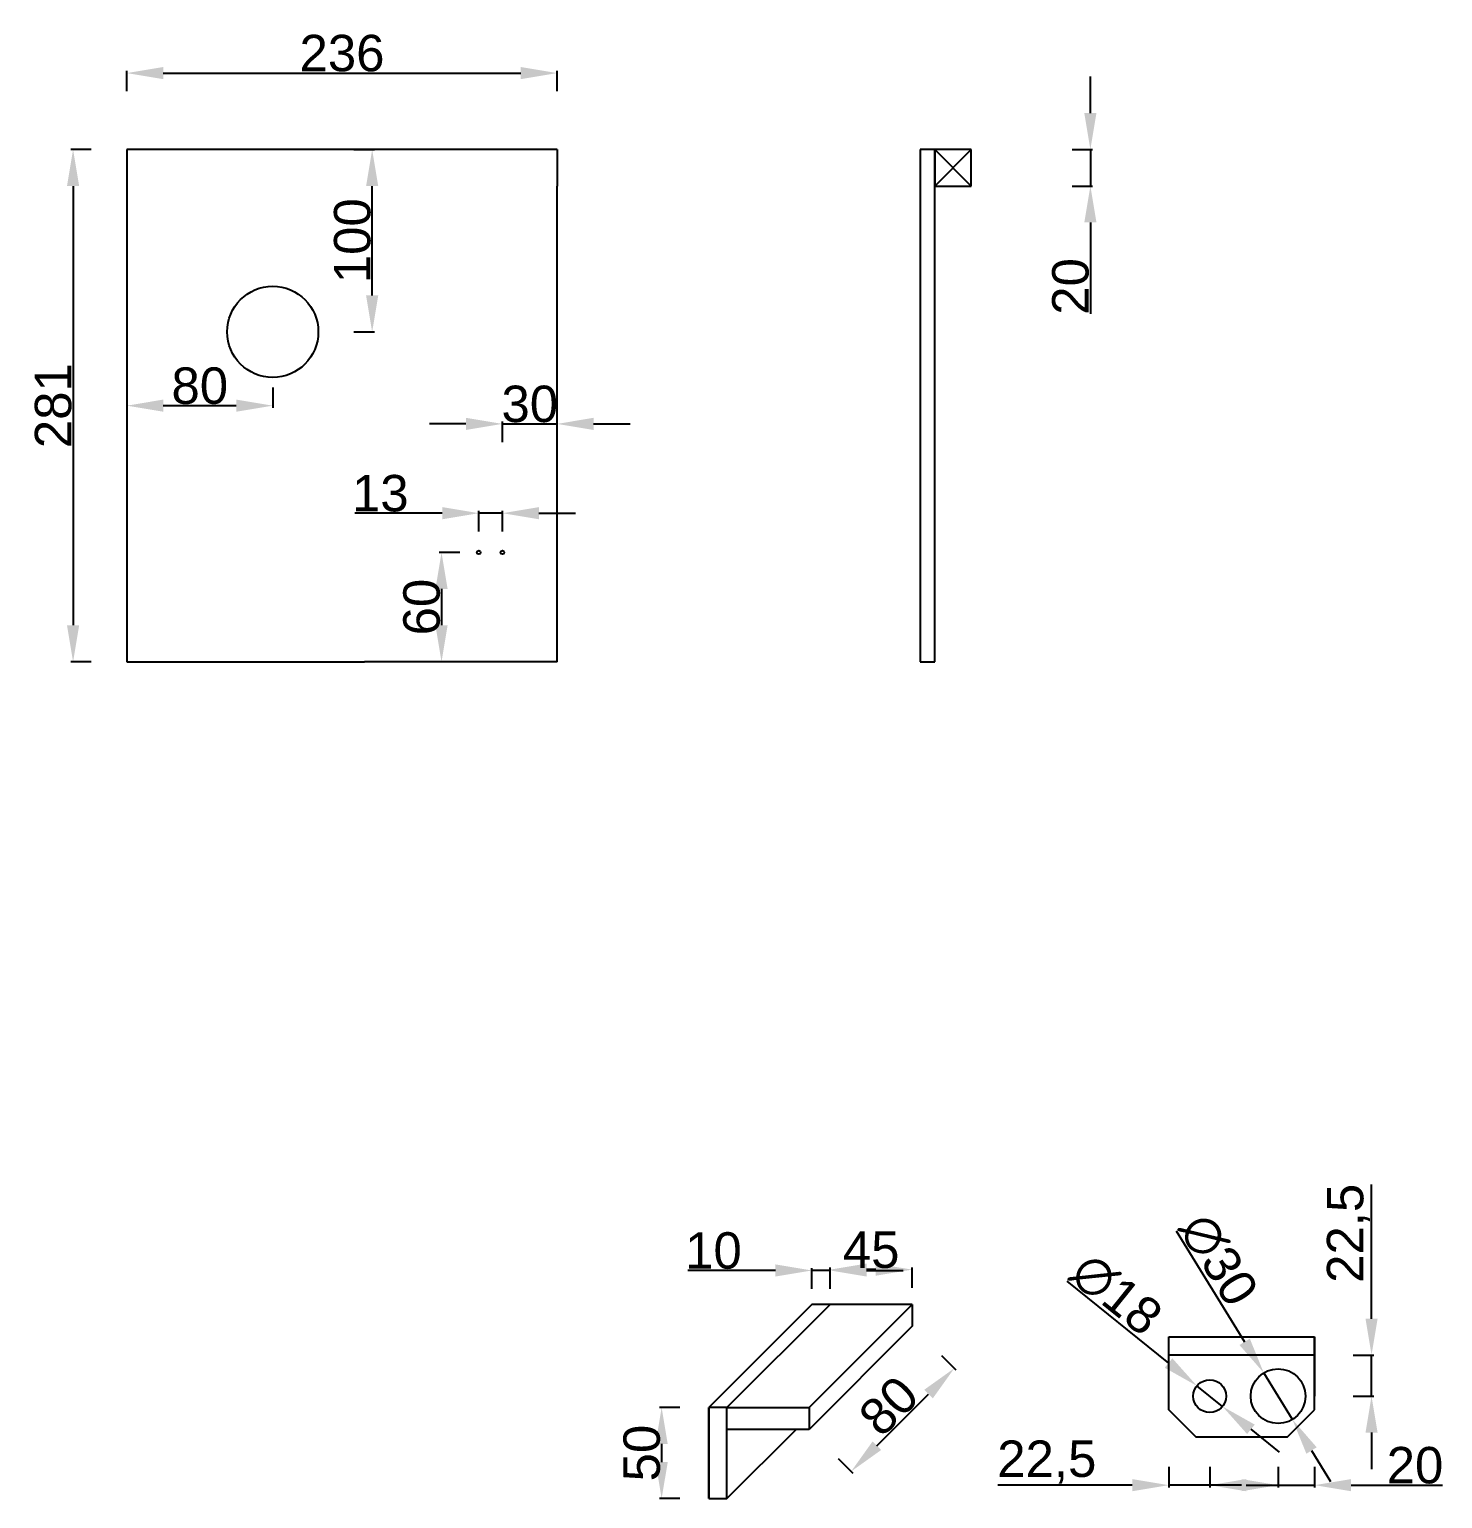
# Model space of a CAD drawing. Header units: millimetres. Extents: x 2630 to 5235, y -135 to 3644.
# Drawn here: x 2684 to 3459, y 96 to 902 of the extents above; entities that cross this region are included whole.
import ezdxf

# ---------------------------------------------------------------- set-up
doc = ezdxf.new("R2010")
doc.units = ezdxf.units.MM
doc.styles.get("Standard").update_dxf_attribs({"font": 'arial.ttf'})
doc.dimstyles.new('ISO-25', dxfattribs={"dimtxt": 20, "dimasz": 20, "dimexe": 1.25, "dimexo": 0.625, "dimtad": 1, "dimtxsty": 'Standard', "dimcen": 20, "dimadec": 0, "dimazin": 0, "dimtfac": 1, "dimtmove": 0, "dimatfit": 3, "dimfxl": 10, "dimfxlon": 1, "dimarcsym": 0})

# ---------------------------------------------------------------- blocks, each defined once
blk = doc.blocks.new('*D53')
at = {"color": 0, "lineweight": -2, "transparency": 16777216}
for p, q in [((2718.06, 836.08), (2706.81, 836.08)), ((2708.06, 816.08), (2708.06, 575.08)), ((2718.06, 555.08), (2706.81, 555.08))]:
    blk.add_line(p, q, dxfattribs=at)
at = {"color": 0, "transparency": 16777216}
for points in [[(2704.73, 816.08), (2711.39, 816.08), (2708.06, 836.08)], [(2704.73, 575.08), (2711.39, 575.08), (2708.06, 555.08)]]:
    blk.add_solid(points, dxfattribs=at)
at = {"layer": 'Defpoints', "color": 0, "transparency": 16777216}
for p in [(2737.56, 836.08), (2708.06, 555.08), (2737.56, 555.08)]:
    blk.add_point(p, dxfattribs=at)
at = {"color": 0, "transparency": 16777216, "insert": (2697.22, 695.58), "char_height": 20, "attachment_point": 5, "rotation": 90}
blk.add_mtext('281', dxfattribs=at)
blk = doc.blocks.new('*D54')
at = {"color": 0, "lineweight": -2, "transparency": 16777216}
for p, q in [((2737.56, 868.05), (2737.56, 879.3)), ((2973.56, 868.05), (2973.56, 879.3)), ((2757.56, 878.05), (2953.56, 878.05))]:
    blk.add_line(p, q, dxfattribs=at)
at = {"color": 0, "transparency": 16777216}
for points in [[(2757.56, 881.38), (2757.56, 874.71), (2737.56, 878.05)], [(2953.56, 881.38), (2953.56, 874.71), (2973.56, 878.05)]]:
    blk.add_solid(points, dxfattribs=at)
at = {"layer": 'Defpoints', "color": 0, "transparency": 16777216}
for p in [(2973.56, 878.05), (2737.56, 836.08), (2973.56, 836.08)]:
    blk.add_point(p, dxfattribs=at)
at = {"color": 0, "transparency": 16777216, "insert": (2855.56, 888.89), "char_height": 20, "attachment_point": 5}
blk.add_mtext('236', dxfattribs=at)
blk = doc.blocks.new('*D55')
at = {"color": 0, "lineweight": -2, "transparency": 16777216}
for p, q in [((2923.56, 685.58), (2903.56, 685.58)), ((2943.56, 675.58), (2943.56, 686.83)), ((2943.56, 685.58), (2973.56, 685.58)), ((2973.56, 675.58), (2973.56, 686.83)), ((2993.56, 685.58), (3013.56, 685.58))]:
    blk.add_line(p, q, dxfattribs=at)
at = {"color": 0, "transparency": 16777216}
for points in [[(2923.56, 688.92), (2923.56, 682.25), (2943.56, 685.58)], [(2993.56, 688.92), (2993.56, 682.25), (2973.56, 685.58)]]:
    blk.add_solid(points, dxfattribs=at)
at = {"layer": 'Defpoints', "color": 0, "transparency": 16777216}
for p in [(2973.56, 685.58), (2943.56, 615.08), (2973.56, 615.08)]:
    blk.add_point(p, dxfattribs=at)
at = {"color": 0, "transparency": 16777216, "insert": (2958.56, 696.43), "char_height": 20, "attachment_point": 5}
blk.add_mtext('30', dxfattribs=at)
blk = doc.blocks.new('*D56')
at = {"color": 0, "lineweight": -2, "transparency": 16777216}
for p, q in [((2930.56, 626.59), (2930.56, 637.84)), ((2943.56, 626.59), (2943.56, 637.84)), ((2910.56, 636.59), (2862.55, 636.59)), ((2943.56, 636.59), (2930.56, 636.59)), ((2963.56, 636.59), (2983.56, 636.59))]:
    blk.add_line(p, q, dxfattribs=at)
at = {"color": 0, "transparency": 16777216}
for points in [[(2910.56, 639.93), (2910.56, 633.26), (2930.56, 636.59)], [(2963.56, 639.93), (2963.56, 633.26), (2943.56, 636.59)]]:
    blk.add_solid(points, dxfattribs=at)
at = {"layer": 'Defpoints', "color": 0, "transparency": 16777216}
for p in [(2930.56, 636.59), (2930.56, 615.08), (2943.56, 615.08)]:
    blk.add_point(p, dxfattribs=at)
at = {"color": 0, "transparency": 16777216, "insert": (2876.56, 647.44), "char_height": 20, "attachment_point": 5}
blk.add_mtext('13', dxfattribs=at)
blk = doc.blocks.new('*D57')
at = {"color": 0, "lineweight": -2, "transparency": 16777216}
for p, q in [((2920.14, 615.08), (2908.89, 615.08)), ((2910.14, 595.08), (2910.14, 575.08)), ((2920.14, 555.08), (2908.89, 555.08))]:
    blk.add_line(p, q, dxfattribs=at)
at = {"color": 0, "transparency": 16777216}
for points in [[(2906.81, 595.08), (2913.47, 595.08), (2910.14, 615.08)], [(2906.81, 575.08), (2913.47, 575.08), (2910.14, 555.08)]]:
    blk.add_solid(points, dxfattribs=at)
at = {"layer": 'Defpoints', "color": 0, "transparency": 16777216}
for p in [(2930.56, 615.08), (2910.14, 555.08), (2930.56, 555.08)]:
    blk.add_point(p, dxfattribs=at)
at = {"color": 0, "transparency": 16777216, "insert": (2899.3, 585.08), "char_height": 20, "attachment_point": 5, "rotation": 90}
blk.add_mtext('60', dxfattribs=at)
blk = doc.blocks.new('*D58')
at = {"color": 0, "lineweight": -2, "transparency": 16777216}
for p, q in [((3266.02, 856.08), (3266.02, 876.08)), ((3256.02, 836.08), (3267.27, 836.08)), ((3266.02, 836.08), (3266.02, 816.08)), ((3256.02, 816.08), (3267.27, 816.08)), ((3266.02, 796.08), (3266.02, 745.91))]:
    blk.add_line(p, q, dxfattribs=at)
at = {"color": 0, "transparency": 16777216}
for points in [[(3262.68, 856.08), (3269.35, 856.08), (3266.02, 836.08)], [(3262.68, 796.08), (3269.35, 796.08), (3266.02, 816.08)]]:
    blk.add_solid(points, dxfattribs=at)
at = {"layer": 'Defpoints', "color": 0, "transparency": 16777216}
for p in [(3200.68, 836.08), (3200.68, 816.08), (3266.02, 816.08)]:
    blk.add_point(p, dxfattribs=at)
at = {"color": 0, "transparency": 16777216, "insert": (3255.18, 761), "char_height": 20, "attachment_point": 5, "rotation": 90}
blk.add_mtext('20', dxfattribs=at)
blk = doc.blocks.new('*D59')
at = {"color": 0, "lineweight": -2, "transparency": 16777216}
for p, q in [((3123.27, 211.58), (3123.27, 222.83)), ((3148.27, 221.58), (3143.27, 221.58)), ((3168.27, 211.58), (3168.27, 222.83))]:
    blk.add_line(p, q, dxfattribs=at)
at = {"color": 0, "transparency": 16777216}
for points in [[(3143.27, 224.91), (3143.27, 218.25), (3123.27, 221.58)], [(3148.27, 224.91), (3148.27, 218.25), (3168.27, 221.58)]]:
    blk.add_solid(points, dxfattribs=at)
at = {"layer": 'Defpoints', "color": 0, "transparency": 16777216}
for p in [(3123.27, 221.58), (3123.27, 202.54), (3168.27, 202.54)]:
    blk.add_point(p, dxfattribs=at)
at = {"color": 0, "transparency": 16777216, "insert": (3145.77, 232.38), "char_height": 20, "attachment_point": 5}
blk.add_mtext('45', dxfattribs=at)
blk = doc.blocks.new('*D60')
at = {"color": 0, "lineweight": -2, "transparency": 16777216}
for p, q in [((3093.27, 221.14), (3045.32, 221.14)), ((3113.27, 211.14), (3113.27, 222.39)), ((3123.27, 221.14), (3113.27, 221.14)), ((3123.27, 211.14), (3123.27, 222.39)), ((3143.27, 221.14), (3163.27, 221.14))]:
    blk.add_line(p, q, dxfattribs=at)
at = {"color": 0, "transparency": 16777216}
for points in [[(3093.27, 224.48), (3093.27, 217.81), (3113.27, 221.14)], [(3143.27, 224.48), (3143.27, 217.81), (3123.27, 221.14)]]:
    blk.add_solid(points, dxfattribs=at)
at = {"layer": 'Defpoints', "color": 0, "transparency": 16777216}
for p in [(3113.27, 221.14), (3113.27, 202.54), (3123.27, 202.54)]:
    blk.add_point(p, dxfattribs=at)
at = {"color": 0, "transparency": 16777216, "insert": (3059.3, 231.98), "char_height": 20, "attachment_point": 5}
blk.add_mtext('10', dxfattribs=at)
blk = doc.blocks.new('*D61')
at = {"color": 0, "lineweight": -2, "transparency": 16777216}
for p, q in [((3040.87, 145.97), (3029.62, 145.97)), ((3030.87, 125.97), (3030.87, 115.97)), ((3040.87, 95.97), (3029.62, 95.97))]:
    blk.add_line(p, q, dxfattribs=at)
at = {"color": 0, "transparency": 16777216}
for points in [[(3027.54, 125.97), (3034.21, 125.97), (3030.87, 145.97)], [(3027.54, 115.97), (3034.21, 115.97), (3030.87, 95.97)]]:
    blk.add_solid(points, dxfattribs=at)
at = {"layer": 'Defpoints', "color": 0, "transparency": 16777216}
for p in [(3056.7, 145.97), (3030.87, 95.97), (3056.7, 95.97)]:
    blk.add_point(p, dxfattribs=at)
at = {"color": 0, "transparency": 16777216, "insert": (3020.04, 120.97), "char_height": 20, "attachment_point": 5, "rotation": 90}
blk.add_mtext('50', dxfattribs=at)
blk = doc.blocks.new('*D62')
at = {"color": 0, "lineweight": -2, "transparency": 16777216}
for p, q in [((3184.3, 174.52), (3192.25, 166.56)), ((3148.94, 125.02), (3177.22, 153.3)), ((3127.73, 117.95), (3135.68, 109.99))]:
    blk.add_line(p, q, dxfattribs=at)
at = {"color": 0, "transparency": 16777216}
for points in [[(3174.87, 155.66), (3179.58, 150.95), (3191.37, 167.45)], [(3146.58, 127.38), (3151.3, 122.66), (3134.8, 110.88)]]:
    blk.add_solid(points, dxfattribs=at)
at = {"layer": 'Defpoints', "color": 0, "transparency": 16777216}
for p in [(3168.27, 190.54), (3191.37, 167.45), (3111.7, 133.97)]:
    blk.add_point(p, dxfattribs=at)
at = {"color": 0, "transparency": 16777216, "insert": (3155.42, 146.83), "char_height": 20, "attachment_point": 5, "rotation": 45}
blk.add_mtext('80', dxfattribs=at)
blk = doc.blocks.new('*D63')
at = {"color": 0, "lineweight": -2, "transparency": 16777216}
for p, q in [((3368.98, 113.35), (3368.98, 102.1)), ((3388.98, 113.35), (3388.98, 102.1)), ((3348.98, 103.35), (3328.98, 103.35)), ((3368.98, 103.35), (3388.98, 103.35)), ((3408.98, 103.35), (3459.15, 103.35))]:
    blk.add_line(p, q, dxfattribs=at)
at = {"color": 0, "transparency": 16777216}
for points in [[(3348.98, 106.69), (3348.98, 100.02), (3368.98, 103.35)], [(3408.98, 106.69), (3408.98, 100.02), (3388.98, 103.35)]]:
    blk.add_solid(points, dxfattribs=at)
at = {"layer": 'Defpoints', "color": 0, "transparency": 16777216}
for p in [(3368.98, 152.18), (3388.98, 152.18), (3388.98, 103.35)]:
    blk.add_point(p, dxfattribs=at)
at = {"color": 0, "transparency": 16777216, "insert": (3444.07, 114.19), "char_height": 20, "attachment_point": 5}
blk.add_mtext('20', dxfattribs=at)
blk = doc.blocks.new('*D64')
at = {"color": 0, "lineweight": -2, "transparency": 16777216}
for p, q in [((3308.98, 113.35), (3308.98, 102.1)), ((3331.48, 113.35), (3331.48, 102.1)), ((3288.98, 103.35), (3215.29, 103.35)), ((3331.48, 103.35), (3308.98, 103.35)), ((3351.48, 103.35), (3371.48, 103.35))]:
    blk.add_line(p, q, dxfattribs=at)
at = {"color": 0, "transparency": 16777216}
for points in [[(3288.98, 106.69), (3288.98, 100.02), (3308.98, 103.35)], [(3351.48, 106.69), (3351.48, 100.02), (3331.48, 103.35)]]:
    blk.add_solid(points, dxfattribs=at)
at = {"layer": 'Defpoints', "color": 0, "transparency": 16777216}
for p in [(3308.98, 152.18), (3331.48, 152.18), (3308.98, 103.35)]:
    blk.add_point(p, dxfattribs=at)
at = {"color": 0, "transparency": 16777216, "insert": (3242.14, 116), "char_height": 20, "attachment_point": 5}
blk.add_mtext('22,5', dxfattribs=at)
blk = doc.blocks.new('*D65')
at = {"color": 0, "lineweight": -2, "transparency": 16777216}
for p, q in [((3420.24, 194.68), (3420.24, 268.37)), ((3410.24, 174.68), (3421.49, 174.68)), ((3420.24, 152.18), (3420.24, 174.68)), ((3410.24, 152.18), (3421.49, 152.18)), ((3420.24, 132.18), (3420.24, 112.18))]:
    blk.add_line(p, q, dxfattribs=at)
at = {"color": 0, "transparency": 16777216}
for points in [[(3416.91, 194.68), (3423.57, 194.68), (3420.24, 174.68)], [(3416.91, 132.18), (3423.57, 132.18), (3420.24, 152.18)]]:
    blk.add_solid(points, dxfattribs=at)
at = {"layer": 'Defpoints', "color": 0, "transparency": 16777216}
for p in [(3388.98, 174.68), (3420.24, 174.68), (3388.98, 152.18)]:
    blk.add_point(p, dxfattribs=at)
at = {"color": 0, "transparency": 16777216, "insert": (3407.6, 241.52), "char_height": 20, "attachment_point": 5, "rotation": 90}
blk.add_mtext('22,5', dxfattribs=at)
blk = doc.blocks.new('*D66')
at = {"color": 0, "lineweight": -2, "transparency": 16777216}
for p, q in [((3253.03, 215.32), (3308.89, 170.36)), ((3338.49, 146.54), (3324.47, 157.82)), ((3354.07, 134), (3369.65, 121.46))]:
    blk.add_line(p, q, dxfattribs=at)
at = {"color": 0, "transparency": 16777216}
for points in [[(3310.98, 172.96), (3306.8, 167.76), (3324.47, 157.82)], [(3356.16, 136.59), (3351.98, 131.4), (3338.49, 146.54)]]:
    blk.add_solid(points, dxfattribs=at)
at = {"layer": 'Defpoints', "color": 0, "transparency": 16777216}
for p in [(3324.47, 157.82), (3338.49, 146.54)]:
    blk.add_point(p, dxfattribs=at)
at = {"color": 0, "transparency": 16777216, "insert": (3280.32, 207.99), "char_height": 20, "attachment_point": 5, "rotation": 321.17216}
blk.add_mtext('∅18', dxfattribs=at)
blk = doc.blocks.new('*D67')
at = {"color": 0, "lineweight": -2, "transparency": 16777216}
for p, q in [((3313.12, 242.96), (3350.64, 181.99)), ((3376.84, 139.4), (3361.12, 164.95)), ((3387.32, 122.37), (3397.81, 105.34))]:
    blk.add_line(p, q, dxfattribs=at)
at = {"color": 0, "transparency": 16777216}
for points in [[(3353.48, 183.73), (3347.8, 180.24), (3361.12, 164.95)], [(3390.16, 124.12), (3384.49, 120.62), (3376.84, 139.4)]]:
    blk.add_solid(points, dxfattribs=at)
at = {"layer": 'Defpoints', "color": 0, "transparency": 16777216}
for p in [(3361.12, 164.95), (3376.84, 139.4)]:
    blk.add_point(p, dxfattribs=at)
at = {"color": 0, "transparency": 16777216, "insert": (3336.34, 226.96), "char_height": 20, "attachment_point": 5, "rotation": 301.6075}
blk.add_mtext('∅30', dxfattribs=at)
blk = doc.blocks.new('*D80')
at = {"color": 0, "lineweight": -2, "transparency": 16777216}
for p, q in [((2737.56, 705.58), (2737.56, 694.33)), ((2817.56, 705.58), (2817.56, 694.33)), ((2797.56, 695.58), (2757.56, 695.58))]:
    blk.add_line(p, q, dxfattribs=at)
at = {"color": 0, "transparency": 16777216}
for points in [[(2757.56, 698.92), (2757.56, 692.25), (2737.56, 695.58)], [(2797.56, 698.92), (2797.56, 692.25), (2817.56, 695.58)]]:
    blk.add_solid(points, dxfattribs=at)
at = {"layer": 'Defpoints', "color": 0, "transparency": 16777216}
for p in [(2737.56, 736.08), (2817.56, 736.08), (2737.56, 695.58)]:
    blk.add_point(p, dxfattribs=at)
at = {"color": 0, "transparency": 16777216, "insert": (2777.56, 706.42), "char_height": 20, "attachment_point": 5}
blk.add_mtext('80', dxfattribs=at)
blk = doc.blocks.new('*D81')
at = {"color": 0, "lineweight": -2, "transparency": 16777216}
for p, q in [((2862.1, 836.08), (2873.35, 836.08)), ((2872.1, 756.08), (2872.1, 816.08)), ((2862.1, 736.08), (2873.35, 736.08))]:
    blk.add_line(p, q, dxfattribs=at)
at = {"color": 0, "transparency": 16777216}
for points in [[(2868.77, 816.08), (2875.44, 816.08), (2872.1, 836.08)], [(2868.77, 756.08), (2875.44, 756.08), (2872.1, 736.08)]]:
    blk.add_solid(points, dxfattribs=at)
at = {"layer": 'Defpoints', "color": 0, "transparency": 16777216}
for p in [(2817.56, 836.08), (2872.1, 836.08), (2817.56, 736.08)]:
    blk.add_point(p, dxfattribs=at)
at = {"color": 0, "transparency": 16777216, "insert": (2861.27, 786.08), "char_height": 20, "attachment_point": 5, "rotation": 90}
blk.add_mtext('100', dxfattribs=at)

msp = doc.modelspace()

# ---------------------------------------------------------------- linework, layer by layer
for p, q in [((2973.565, 836.085), (2737.565, 836.085)), ((2737.565, 836.085), (2737.565, 555.085)), ((2973.565, 836.085), (2973.565, 816.085)), ((3172.684, 836.085), (3172.684, 555.085)), ((3180.684, 836.085), (3172.684, 836.085)), ((3180.684, 555.085), (3180.684, 836.085)), ((3180.684, 836.085), (3180.684, 816.085)), ((3200.684, 836.085), (3180.684, 836.085)), ((3180.684, 836.085), (3200.684, 816.085)), ((3200.684, 836.085), (3180.684, 816.085)), ((3200.684, 816.085), (3200.684, 836.085)), ((3200.684, 816.085), (3200.684, 836.085)), ((2973.565, 555.085), (2973.565, 816.085)), ((3180.684, 816.085), (3200.684, 816.085)), ((2737.565, 555.085), (2867.817, 555.085)), ((2930.565, 555.085), (2867.817, 555.085)), ((2973.565, 555.085), (2930.565, 555.085)), ((3172.684, 555.085), (3180.684, 555.085)), ((3113.272, 202.541), (3056.704, 145.973)), ((3123.272, 202.541), (3066.704, 145.973)), ((3111.704, 145.973), (3168.272, 202.541)), ((3123.272, 202.541), (3113.272, 202.541)), ((3168.272, 202.541), (3123.272, 202.541)), ((3168.272, 202.541), (3168.272, 190.541)), ((3168.272, 190.541), (3111.704, 133.973)), ((3308.981, 174.679), (3308.981, 184.679)), ((3308.981, 184.679), (3388.981, 184.679)), ((3308.981, 144.679), (3308.981, 184.679)), ((3388.981, 184.679), (3388.981, 174.679)), ((3388.981, 144.679), (3388.981, 184.679)), ((3388.981, 174.679), (3308.981, 174.679)), ((3388.981, 174.679), (3388.981, 152.179)), ((3066.704, 145.973), (3056.704, 145.973)), ((3056.704, 145.973), (3056.704, 95.973)), ((3056.704, 95.973), (3056.704, 145.973)), ((3066.704, 145.973), (3111.704, 145.973)), ((3066.704, 133.973), (3066.704, 145.973)), ((3111.704, 145.973), (3111.704, 133.973)), ((3323.981, 129.679), (3308.981, 144.679)), ((3308.981, 144.679), (3323.981, 129.679)), ((3323.981, 129.679), (3308.981, 144.679)), ((3373.981, 129.679), (3388.981, 144.679)), ((3111.704, 133.973), (3066.704, 133.973)), ((3066.704, 95.973), (3066.704, 133.973)), ((3066.704, 95.973), (3104.704, 133.973)), ((3373.981, 129.679), (3323.981, 129.679)), ((3056.704, 95.973), (3066.704, 95.973))]:
    msp.add_line(p, q)
for centre, radius in [((2817.565, 736.085), 25), ((2930.565, 615.085), 1), ((2943.565, 615.085), 1), ((3368.981, 152.179), 15), ((3331.481, 152.179), 9)]:
    msp.add_circle(centre, radius)

# ---------------------------------------------------------------- dimensions: what is measured, and where the dimension line sits
for base, p1, p2, picture, middle in [((2973.565, 878.048), (2737.565, 836.085), (2973.565, 836.085), '*D54', (2855.565, 888.891)), ((2737.565, 695.585), (2817.565, 736.085), (2737.565, 736.085), '*D80', (2777.565, 706.421)), ((2973.565, 685.585), (2943.565, 615.085), (2973.565, 615.085), '*D55', (2958.565, 696.428)), ((2930.565, 636.593), (2943.565, 615.085), (2930.565, 615.085), '*D56', (2876.556, 647.436)), ((3113.272, 221.145), (3123.272, 202.541), (3113.272, 202.541), '*D60', (3059.298, 231.981)), ((3123.272, 221.582), (3168.272, 202.541), (3123.272, 202.541), '*D59', (3145.772, 232.377)), ((3308.981, 103.354), (3331.481, 152.179), (3308.981, 152.179), '*D64', (3242.135, 115.998)), ((3388.981, 103.354), (3368.981, 152.179), (3388.981, 152.179), '*D63', (3444.067, 114.191))]:
    dim = msp.add_linear_dim(base=base, p1=p1, p2=p2, dimstyle='ISO-25')
    dim.commit()
    dim.dimension.update_dxf_attribs({"geometry": picture, "text_midpoint": middle})
for base, p1, p2, picture, middle in [((3266.016, 816.085), (3200.684, 836.085), (3200.684, 816.085), '*D58', (3255.179, 760.998)), ((2708.06, 555.085), (2737.565, 836.085), (2737.565, 555.085), '*D53', (2697.224, 695.585)), ((2872.104, 836.085), (2817.565, 736.085), (2817.565, 836.085), '*D81', (2861.268, 786.085)), ((2910.141, 555.085), (2930.565, 615.085), (2930.565, 555.085), '*D57', (2899.305, 585.085)), ((3420.24, 174.679), (3388.981, 152.179), (3388.981, 174.679), '*D65', (3407.596, 241.525)), ((3030.872, 95.973), (3056.704, 145.973), (3056.704, 95.973), '*D61', (3020.035, 120.973))]:
    dim = msp.add_linear_dim(base=base, p1=p1, p2=p2, angle=90, dimstyle='ISO-25')
    dim.commit()
    dim.dimension.update_dxf_attribs({"geometry": picture, "text_midpoint": middle})
for p1, p2, picture, middle in [((3376.843, 139.404), (3361.12, 164.954), '*D67', (3336.342, 226.961)), ((3338.493, 146.536), (3324.47, 157.822), '*D66', (3280.315, 207.986))]:
    dim = msp.add_diameter_dim_2p(p1=p1, p2=p2, dimstyle='ISO-25')
    dim.commit()
    dim.dimension.update_dxf_attribs({"geometry": picture, "text_midpoint": middle})
dim = msp.add_aligned_dim(p1=(3111.704, 133.973), p2=(3168.272, 190.541), distance=-32.66, dimstyle='ISO-25')
dim.commit()
dim.dimension.update_dxf_attribs({"geometry": '*D62', "text_midpoint": (3155.419, 146.825)})

doc.saveas('drawing.dxf')
